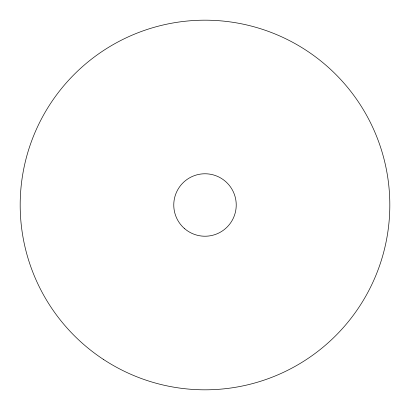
<?xml version="1.0" encoding="UTF-8"?>
<svg xmlns="http://www.w3.org/2000/svg" width="410" height="410" viewBox="0 0 410 410"><rect width="100%" height="100%" fill="white"/><g stroke="black" fill="none" stroke-linecap="round" stroke-linejoin="round"><path stroke-width="0.61" d="M184.664 228.698A31.227 31.227 0 0 0 235.694 210.766A31.227 31.227 0 0 0 194.647 175.536A31.227 31.227 0 0 0 184.664 228.698M103.32 359.339A184.823 184.823 0 0 0 389.5 215.885A184.823 184.823 0 0 0 122.18 39.775A184.823 184.823 0 0 0 103.32 359.339"/></g></svg>
